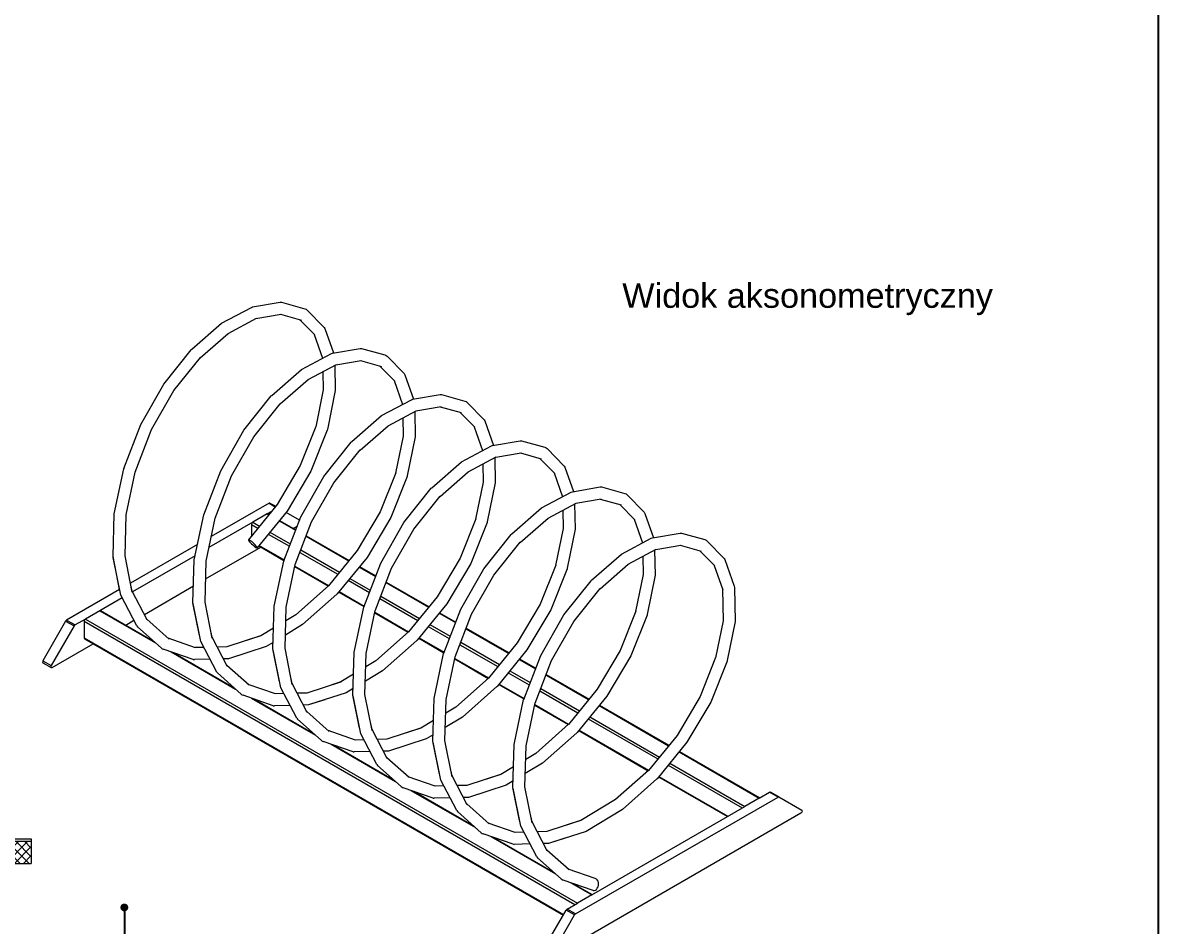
# Model space of a CAD drawing. Header units: millimetres. Extents: x 25783 to 29801, y 14051 to 19799.
# Drawn here: x 27482 to 29801, y 15008 to 16852 of the extents above; entities that cross this region are included whole.
import ezdxf
from ezdxf import colors
from ezdxf.entities.mleader import LeaderData, LeaderLine
from ezdxf.math import Vec2, Vec3

# ---------------------------------------------------------------- set-up
doc = ezdxf.new("R2010")
doc.units = ezdxf.units.MM
doc.header["$LTSCALE"] = 3
for name, color, linetype, lineweight in [('Konstrukcja - Belki_Nr_pióra__1', 7, 'Continuous', 13), ('Krawędzie widoczneARTUR', 7, 'Continuous', 50), ('stal', 7, 'Continuous', 20), ('Wnętrze - Umeblowanie_Nr_pióra__1', 7, 'Continuous', 13)]:
    doc.layers.add(name, color=color, linetype=linetype, lineweight=lineweight)
doc.styles.get("Standard").update_dxf_attribs({"font": 'arial.ttf'})
doc.dimstyles.new('MATEUSZ', dxfattribs={"dimtxt": 35, "dimasz": 16, "dimexe": 0.18, "dimexo": 0.0625, "dimgap": 0.09, "dimtad": 0, "dimdec": 0, "dimdsep": 46, "dimtxsty": 'Standard', "dimblk": 'DOT', "dimcen": 0.09, "dimse1": 1, "dimse2": 1, "dimadec": 0, "dimazin": 0, "dimtfac": 1, "dimtdec": 0, "dimtofl": 0, "dimtmove": 0, "dimatfit": 3, "dimfxl": 0, "dimtolj": 1, "dimtzin": 0, "dimlwd": 9, "dimlwe": 9, "dimarcsym": 0})
doc.dimstyles.get("Standard").update_dxf_attribs({"dimtxt": 0.18, "dimasz": 0.18, "dimexe": 0.18, "dimexo": 0.0625, "dimgap": 0.09, "dimtad": 0, "dimtih": 1, "dimtoh": 1, "dimdec": 4, "dimzin": 0, "dimdsep": 46, "dimtxsty": 'Standard', "dimcen": 0.09, "dimadec": 0, "dimazin": 0, "dimtfac": 1, "dimtdec": 4, "dimtofl": 0, "dimtmove": 0, "dimatfit": 3, "dimfxl": 0, "dimtolj": 1, "dimtzin": 0, "dimarcsym": 0})

# ---------------------------------------------------------------- blocks, each defined once
blk = doc.blocks.new('_Dot')
at = {"color": 0, "linetype": 'ByBlock', "lineweight": -2}
blk.add_line((-0.5, 0), (-1, 0), dxfattribs=at)
at = {"color": 0, "linetype": 'ByBlock', "const_width": 0.5}
blk.add_lwpolyline([(-0.25, 0, 1), (0.25, 0, 1)], format="xyb", close=True, dxfattribs=at)
blk = doc.blocks.new('*D9')
at = {"color": 0, "lineweight": -2}
for p, q in [((1138.5, -724.5), (1253.3, -724.5)), ((1456.5, -724.5), (1341.7, -724.5))]:
    blk.add_line(p, q, dxfattribs=at)
at = {"layer": 'Defpoints', "color": 0}
for p in [(1122.5, -487), (1472.5, -487), (1472.5, -724.5)]:
    blk.add_point(p, dxfattribs=at)
at = {"color": 0, "lineweight": -2, "xscale": 16, "yscale": 16, "zscale": 16, "rotation": 180}
blk.add_blockref('_Dot', (1122.5, -724.5), dxfattribs=at)
at = {"color": 0, "lineweight": -2, "xscale": 16, "yscale": 16, "zscale": 16}
blk.add_blockref('_Dot', (1472.5, -724.5), dxfattribs=at)
at = {"color": 0, "lineweight": 15, "insert": (1297.5, -724.5), "char_height": 40, "attachment_point": 5}
blk.add_mtext('\\A1;350', dxfattribs=at)
blk = doc.blocks.new('*D10')
at = {"color": 0, "lineweight": -2}
for p, q in [((1712.5, -153), (1712.5, -267.8)), ((1712.5, -471), (1712.5, -356.2))]:
    blk.add_line(p, q, dxfattribs=at)
at = {"layer": 'Defpoints', "color": 0}
for p in [(1712.5, -137), (1712.5, -137), (1472.5, -487)]:
    blk.add_point(p, dxfattribs=at)
at = {"color": 0, "lineweight": -2, "xscale": 16, "yscale": 16, "zscale": 16}
for p, rotation in [((1712.5, -137), 90), ((1712.5, -487), 270)]:
    blk.add_blockref('_Dot', p, dxfattribs=dict(at, rotation=rotation))
at = {"color": 0, "lineweight": 15, "insert": (1712.5, -312), "char_height": 40, "attachment_point": 5, "rotation": 90}
blk.add_mtext('\\A1;350', dxfattribs=at)
blk = doc.blocks.new('*D11')
at = {"color": 0, "lineweight": -2}
for p, q in [((882.5, -13), (882.5, -172)), ((882.5, -421), (882.5, -262))]:
    blk.add_line(p, q, dxfattribs=at)
at = {"layer": 'Defpoints', "color": 0}
for p in [(1322.5, 3), (882.5, -437), (1320, -437)]:
    blk.add_point(p, dxfattribs=at)
at = {"color": 0, "lineweight": -2, "xscale": 16, "yscale": 16, "zscale": 16}
for p, rotation in [((882.5, 3), 90), ((882.5, -437), 270)]:
    blk.add_blockref('_Dot', p, dxfattribs=dict(at, rotation=rotation))
at = {"color": 0, "lineweight": 15, "insert": (882.5, -217), "char_height": 40, "attachment_point": 5, "rotation": 90}
blk.add_mtext('\\A1;440', dxfattribs=at)
blk = doc.blocks.new('*D12')
at = {"color": 0, "lineweight": 9}
for p, q in [((1213.5, -607), (1258.5, -607)), ((1381.5, -607), (1336.5, -607))]:
    blk.add_line(p, q, dxfattribs=at)
at = {"layer": 'Defpoints', "color": 0}
for p in [(1197.5, -343), (1397.5, -343), (1397.5, -607)]:
    blk.add_point(p, dxfattribs=at)
at = {"color": 0, "lineweight": 9, "xscale": 16, "yscale": 16, "zscale": 16, "rotation": 180}
blk.add_blockref('_Dot', (1197.5, -607), dxfattribs=at)
at = {"color": 0, "lineweight": 9, "xscale": 16, "yscale": 16, "zscale": 16}
blk.add_blockref('_Dot', (1397.5, -607), dxfattribs=at)
at = {"color": 0, "insert": (1297.5, -607), "char_height": 35, "attachment_point": 5}
blk.add_mtext('\\A1;200', dxfattribs=at)
blk = doc.blocks.new('MOCOWANIE')
at = {"lineweight": 9}
h = blk.add_hatch(dxfattribs=at)
h.set_pattern_fill('JIS_WOOD', color=256, scale=25)
h.set_pattern_definition([(45, (-2381.82, -1962.995), (-12.5, 12.5), [])])
h.paths.add_polyline_path([(574.7, 0), (560, 0), (220, 0), (205.3, 0), (205.3, -96.1), (195, -96), (195, 0), (140, 0), (60, 0), (60, -240), (720, -240), (720, 0), (640, 0), (585, 0), (585, 0), (574.7, 0)])
h = blk.add_hatch(dxfattribs=at)
h.set_pattern_fill('ANSI37', color=256, scale=4)
h.set_pattern_definition([(45, (-816.598, -2153.975), (-8.980256, 8.980256), []), (135, (-816.598, -2153.975), (-8.980256, -8.980256), [])])
h.paths.add_polyline_path([(1272.5, -2), (1072.5, -2), (1072.5, -47), (1272.5, -47)])
h.paths.add_polyline_path([(1322.5, -2), (1272.5, -2), (1272.5, -47), (1322.5, -47)])
h.paths.add_polyline_path([(1522.5, -2), (1322.5, -2), (1322.5, -47), (1522.5, -47)])
h = blk.add_hatch(dxfattribs=at)
h.set_pattern_fill('JIS_WOOD', color=256, scale=25)
h.set_pattern_definition([(45, (-15721.51, -12568), (-12.5, 12.5), [])])
h.paths.add_polyline_path([(1267.5, -137), (1197.5, -137), (1122.5, -212), (1122.5, -487), (1322.5, -487), (1472.5, -487), (1472.5, -212), (1397.5, -137), (1327.5, -137), (1327.5, -331), (1397.5, -331), (1397.5, -343), (1327.5, -343), (1327.5, -437), (1267.5, -437), (1267.5, -343), (1197.5, -343), (1197.5, -331), (1267.5, -331)])
for p, q in [((140, 0), (0, 0)), ((140, 0), (60, 0)), ((60, 0), (60, -240)), ((180, 3), (130, 3)), ((130, 3), (130, 0)), ((140, 3), (180, 3)), ((140, 3), (220, 3)), ((220, 0), (140, 0)), ((220, 3), (220, 0)), ((220, 3), (220, 0)), ((220, 0), (560, 0)), ((580, 3), (540, 3)), ((540, 3), (540, 0)), ((630, 3), (550, 3)), ((550, 0), (630, 0)), ((620, 3), (570, 3)), ((590, 3), (630, 3)), ((630, 0), (630, 3)), ((630, 0), (780, 0)), ((640, 0), (720, 0)), ((720, 0), (720, -240)), ((1272.5, 3), (1072.5, 3)), ((1072.5, 3), (1072.5, -47)), ((1072.5, 3), (1072.5, -2)), ((1327.5, 3), (1267.5, 3)), ((1322.5, 3), (1272.5, 3)), ((1272.5, 3), (1322.5, 3)), ((1272.5, 3), (1272.5, -437)), ((1322.5, 3), (1522.5, 3)), ((1322.5, 3), (1322.5, -437)), ((1522.5, 3), (1522.5, -47)), ((1072.5, -2), (1522.5, -2)), ((1072.5, -47), (1522.5, -47)), ((1122.5, -212), (1197.5, -137)), ((1397.5, -137), (1197.5, -137)), ((1472.5, -212), (1397.5, -137)), ((1122.5, -212), (1122.5, -487)), ((1472.5, -487), (1472.5, -212)), ((58.9, -240), (720, -240)), ((1122.5, -487), (1322.5, -487)), ((1322.5, -487), (1472.5, -487))]:
    blk.add_line(p, q, dxfattribs=at)
at = {"lineweight": 15}
blk.add_line((500.3, -585.7), (1272.5, -437), dxfattribs=at)
at = {"layer": 'Krawędzie widoczneARTUR', "lineweight": 9}
for p, q in [((190, 4), (210.3, 4)), ((190, 4), (190, 3)), ((193.2, 4.7), (193.2, 11.7)), ((194, 14.2), (205.9, 14.2)), ((194.3, 4.7), (194.3, 11.7)), ((195.3, 4), (195.3, 3)), ((201.3, 4.7), (201.3, 11.7)), ((205.9, 14.2), (206.5, 14.2)), ((207.2, 4.7), (207.2, 11.7)), ((570, 4), (549.7, 4)), ((552.8, 4.7), (552.8, 11.7)), ((554.1, 14.2), (553.5, 14.2)), ((566, 14.2), (554.1, 14.2)), ((558.7, 4.7), (558.7, 11.7)), ((564.7, 4), (564.7, 3)), ((565.7, 4.7), (565.7, 11.7)), ((566.8, 4.7), (566.8, 11.7)), ((570, 4), (570, 3)), ((1197.5, -331), (1197.5, -343)), ((1272.5, -331), (1197.5, -331)), ((1272.5, -343), (1197.5, -343)), ((1397.5, -331), (1322.5, -331)), ((1397.5, -343), (1322.5, -343)), ((1397.5, -343), (1397.5, -331)), ((1272.5, -437), (1322.5, -437)), ((1275, -437), (1272.5, -437)), ((1322.5, -437), (1320, -437))]:
    blk.add_line(p, q, dxfattribs=at)
at = {"layer": 'Krawędzie widoczneARTUR', "lineweight": 9, "flags": 128}
for points in [[(193.2, 11.7), (193.2, 12.1), (193.3, 12.4), (193.3, 12.7), (193.3, 13), (193.4, 13.3), (193.4, 13.5), (193.5, 13.6), (193.5, 13.8), (193.6, 13.9), (193.7, 13.9), (193.7, 14), (193.8, 14), (193.8, 14), (193.9, 13.9), (193.9, 13.9), (194, 13.8), (194, 13.6), (194.1, 13.5), (194.2, 13.3), (194.2, 13), (194.2, 12.7), (194.3, 12.4), (194.3, 12.1), (194.3, 11.7)], [(193.2, 4.7), (193.2, 4.7), (193.2, 4.7), (193.2, 4.6), (193.2, 4.6), (193.2, 4.6), (193.2, 4.5), (193.2, 4.5), (193.2, 4.5), (193.2, 4.4), (193.2, 4.4), (193.2, 4.4), (193.3, 4.3), (193.3, 4.3), (193.3, 4.3), (193.3, 4.2), (193.3, 4.2), (193.3, 4.2), (193.3, 4.1), (193.3, 4.1), (193.3, 4.1), (193.3, 4.1), (193.3, 4), (193.4, 4), (193.4, 4)], [(194, 14.2), (193.8, 14.1), (193.6, 13.9)], [(194.3, 11.7), (194.4, 12.1), (194.6, 12.4), (194.8, 12.7), (195.1, 13), (195.4, 13.3), (195.7, 13.5), (196, 13.6), (196.3, 13.8), (196.7, 13.9), (197.1, 13.9), (197.4, 14), (197.8, 14), (198.2, 14), (198.5, 13.9), (198.9, 13.9), (199.3, 13.8), (199.6, 13.7), (199.9, 13.5), (200.3, 13.3), (200.5, 13), (200.8, 12.7), (201, 12.4), (201.2, 12.1), (201.3, 11.7)], [(194.3, 4.7), (194.3, 4.7), (194.3, 4.7), (194.3, 4.6), (194.3, 4.6), (194.3, 4.6), (194.3, 4.5), (194.3, 4.5), (194.3, 4.5), (194.3, 4.4), (194.3, 4.4), (194.3, 4.4), (194.3, 4.3), (194.4, 4.3), (194.4, 4.3), (194.4, 4.2), (194.4, 4.2), (194.4, 4.2), (194.4, 4.1), (194.4, 4.1), (194.4, 4.1), (194.4, 4.1), (194.4, 4), (194.4, 4), (194.4, 4)], [(207, 12.3), (206.9, 12.6), (206.7, 12.9), (206.5, 13.1), (206.3, 13.3), (206.1, 13.5), (205.9, 13.6), (205.6, 13.7), (205.4, 13.8), (205.1, 13.9), (204.9, 13.9), (204.6, 14), (204.4, 14), (204.1, 14), (203.8, 14), (203.6, 13.9), (203.3, 13.9), (203.1, 13.8), (202.8, 13.7), (202.6, 13.6), (202.3, 13.3), (202, 13), (201.7, 12.6), (201.5, 12.2), (201.3, 11.7)], [(201.3, 4.7), (201.3, 4.7), (201.3, 4.7), (201.3, 4.6), (201.3, 4.6), (201.3, 4.6), (201.3, 4.5), (201.3, 4.5), (201.3, 4.5), (201.3, 4.4), (201.3, 4.4), (201.3, 4.4), (201.3, 4.3), (201.3, 4.3), (201.3, 4.3), (201.3, 4.2), (201.3, 4.2), (201.3, 4.2), (201.3, 4.1), (201.3, 4.1), (201.3, 4.1), (201.3, 4.1), (201.3, 4), (201.3, 4), (201.3, 4)], [(206.8, 13.9), (206.6, 14.1), (206.5, 14.2)], [(207.2, 11.7), (207.2, 11.8), (207.2, 12), (207.2, 12.1), (207.2, 12.3), (207.2, 12.4), (207.2, 12.5), (207.1, 12.7), (207.1, 12.8), (207.1, 12.9), (207.1, 13), (207.1, 13.1), (207.1, 13.2), (207, 13.3), (207, 13.4), (207, 13.5), (207, 13.5), (207, 13.6), (206.9, 13.7), (206.9, 13.7), (206.9, 13.8), (206.9, 13.8), (206.9, 13.8), (206.8, 13.9), (206.8, 13.9)], [(207, 12.3), (207, 12.3), (207, 12.3), (207, 12.3), (207, 12.2), (207.1, 12.2), (207.1, 12.2), (207.1, 12.2), (207.1, 12.1), (207.1, 12.1), (207.1, 12.1), (207.1, 12), (207.1, 12), (207.1, 12), (207.1, 12), (207.2, 11.9), (207.2, 11.9), (207.2, 11.9), (207.2, 11.9), (207.2, 11.8), (207.2, 11.8), (207.2, 11.8), (207.2, 11.7), (207.2, 11.7), (207.2, 11.7)], [(207.2, 4.7), (207.2, 4.7), (207.2, 4.7), (207.2, 4.6), (207.2, 4.6), (207.2, 4.6), (207.2, 4.5), (207.2, 4.5), (207.2, 4.5), (207.2, 4.4), (207.2, 4.4), (207.2, 4.4), (207.2, 4.3), (207.2, 4.3), (207.2, 4.3), (207.2, 4.2), (207.2, 4.2), (207.1, 4.2), (207.1, 4.1), (207.1, 4.1), (207.1, 4.1), (207.1, 4.1), (207.1, 4), (207.1, 4), (207.1, 4)], [(552.8, 11.7), (552.8, 11.8), (552.8, 12), (552.8, 12.1), (552.8, 12.3), (552.8, 12.4), (552.8, 12.5), (552.9, 12.7), (552.9, 12.8), (552.9, 12.9), (552.9, 13), (552.9, 13.1), (552.9, 13.2), (553, 13.3), (553, 13.4), (553, 13.5), (553, 13.5), (553, 13.6), (553.1, 13.7), (553.1, 13.7), (553.1, 13.8), (553.1, 13.8), (553.1, 13.8), (553.2, 13.9), (553.2, 13.9)], [(553, 12.3), (553, 12.3), (553, 12.3), (553, 12.3), (553, 12.2), (552.9, 12.2), (552.9, 12.2), (552.9, 12.2), (552.9, 12.1), (552.9, 12.1), (552.9, 12.1), (552.9, 12), (552.9, 12), (552.9, 12), (552.9, 12), (552.8, 11.9), (552.8, 11.9), (552.8, 11.9), (552.8, 11.9), (552.8, 11.8), (552.8, 11.8), (552.8, 11.8), (552.8, 11.7), (552.8, 11.7), (552.8, 11.7)], [(552.8, 4.7), (552.8, 4.7), (552.8, 4.7), (552.8, 4.6), (552.8, 4.6), (552.8, 4.6), (552.8, 4.5), (552.8, 4.5), (552.8, 4.5), (552.8, 4.4), (552.8, 4.4), (552.8, 4.4), (552.8, 4.3), (552.8, 4.3), (552.8, 4.3), (552.8, 4.2), (552.8, 4.2), (552.9, 4.2), (552.9, 4.1), (552.9, 4.1), (552.9, 4.1), (552.9, 4.1), (552.9, 4), (552.9, 4), (552.9, 4)], [(553, 12.3), (553.1, 12.6), (553.3, 12.9), (553.5, 13.1), (553.7, 13.3), (553.9, 13.5), (554.1, 13.6), (554.4, 13.7), (554.6, 13.8), (554.9, 13.9), (555.1, 13.9), (555.4, 14), (555.6, 14), (555.9, 14), (556.2, 14), (556.4, 13.9), (556.7, 13.9), (556.9, 13.8), (557.2, 13.7), (557.4, 13.6), (557.7, 13.3), (558, 13), (558.3, 12.6), (558.5, 12.2), (558.7, 11.7)], [(553.2, 13.9), (553.4, 14.1), (553.5, 14.2)], [(565.7, 11.7), (565.6, 12.1), (565.4, 12.4), (565.2, 12.7), (564.9, 13), (564.6, 13.3), (564.3, 13.5), (564, 13.6), (563.7, 13.8), (563.3, 13.9), (562.9, 13.9), (562.6, 14), (562.2, 14), (561.8, 14), (561.5, 13.9), (561.1, 13.9), (560.7, 13.8), (560.4, 13.7), (560.1, 13.5), (559.7, 13.3), (559.5, 13), (559.2, 12.7), (559, 12.4), (558.8, 12.1), (558.7, 11.7)], [(558.7, 4.7), (558.7, 4.7), (558.7, 4.7), (558.7, 4.6), (558.7, 4.6), (558.7, 4.6), (558.7, 4.5), (558.7, 4.5), (558.7, 4.5), (558.7, 4.4), (558.7, 4.4), (558.7, 4.4), (558.7, 4.3), (558.7, 4.3), (558.7, 4.3), (558.7, 4.2), (558.7, 4.2), (558.7, 4.2), (558.7, 4.1), (558.7, 4.1), (558.7, 4.1), (558.7, 4.1), (558.7, 4), (558.7, 4), (558.7, 4)], [(565.7, 4.7), (565.7, 4.7), (565.7, 4.7), (565.7, 4.6), (565.7, 4.6), (565.7, 4.6), (565.7, 4.5), (565.7, 4.5), (565.7, 4.5), (565.7, 4.4), (565.7, 4.4), (565.7, 4.4), (565.7, 4.3), (565.6, 4.3), (565.6, 4.3), (565.6, 4.2), (565.6, 4.2), (565.6, 4.2), (565.6, 4.1), (565.6, 4.1), (565.6, 4.1), (565.6, 4.1), (565.6, 4), (565.6, 4), (565.6, 4)], [(566.8, 11.7), (566.8, 12.1), (566.7, 12.4), (566.7, 12.7), (566.7, 13), (566.6, 13.3), (566.6, 13.5), (566.5, 13.6), (566.5, 13.8), (566.4, 13.9), (566.3, 13.9), (566.3, 14), (566.2, 14), (566.2, 14), (566.1, 13.9), (566.1, 13.9), (566, 13.8), (566, 13.6), (565.9, 13.5), (565.8, 13.3), (565.8, 13), (565.8, 12.7), (565.7, 12.4), (565.7, 12.1), (565.7, 11.7)], [(566, 14.2), (566.2, 14.1), (566.4, 13.9)], [(566.8, 4.7), (566.8, 4.7), (566.8, 4.7), (566.8, 4.6), (566.8, 4.6), (566.8, 4.6), (566.8, 4.5), (566.8, 4.5), (566.8, 4.5), (566.8, 4.4), (566.8, 4.4), (566.8, 4.4), (566.7, 4.3), (566.7, 4.3), (566.7, 4.3), (566.7, 4.2), (566.7, 4.2), (566.7, 4.2), (566.7, 4.1), (566.7, 4.1), (566.7, 4.1), (566.7, 4.1), (566.7, 4), (566.6, 4), (566.6, 4)]]:
    blk.add_lwpolyline(points, dxfattribs=at)
at = {"layer": 'stal', "lineweight": 9}
for p, q in [((190, 3), (195, 3)), ((195, 3), (195, -96)), ((195, 3), (200.3, 3)), ((200.3, 3), (200.3, -96.1)), ((207.1, 4), (204.1, 4)), ((210.3, 3), (205.3, 3)), ((205.3, 3), (205.3, -96.1)), ((210.3, 4), (210.3, 3)), ((549.7, 4), (549.7, 3)), ((549.7, 3), (554.7, 3)), ((552.9, 4), (555.9, 4)), ((554.7, 3), (554.7, -96.1)), ((565, 3), (559.7, 3)), ((559.7, 3), (559.7, -96.1)), ((570, 3), (565, 3)), ((565, 3), (565, -96)), ((195, -96), (205.3, -96.1)), ((565, -96), (554.7, -96.1))]:
    blk.add_line(p, q, dxfattribs=at)
at = {"lineweight": 15}
for base, p1, p2, picture, middle in [((882.5, -437), (1322.5, 3), (1320, -437), '*D11', (882.5, -217)), ((1712.5, -137), (1472.5, -487), (1712.5, -137), '*D10', (1712.5, -312))]:
    dim = blk.add_linear_dim(base=base, p1=p1, p2=p2, angle=90, dimstyle='Standard', override={"dimtxt": 40, "dimasz": 16, "dimtih": 0, "dimtoh": 0, "dimdec": 0, "dimblk": 'Dot', "dimse1": 1, "dimse2": 1, "dimtdec": 0}, dxfattribs=at)
    dim.commit()
    dim.dimension.update_dxf_attribs({"geometry": picture, "text_midpoint": middle})
dim = blk.add_linear_dim(base=(1397.5, -607), p1=(1197.5, -343), p2=(1397.5, -343), dimstyle='MATEUSZ')
dim.commit()
dim.dimension.update_dxf_attribs({"geometry": '*D12', "text_midpoint": (1297.5, -607)})
dim = blk.add_linear_dim(base=(1472.5, -724.5), p1=(1122.5, -487), p2=(1472.5, -487), dimstyle='Standard', override={"dimtxt": 40, "dimasz": 16, "dimtih": 0, "dimtoh": 0, "dimdec": 0, "dimblk": 'Dot', "dimse1": 1, "dimse2": 1, "dimtdec": 0}, dxfattribs=at)
dim.commit()
dim.dimension.update_dxf_attribs({"geometry": '*D9', "text_midpoint": (1297.5, -724.5)})
ml = blk.add_multileader_mtext('Standard', dxfattribs=at)
ml.set_content('Sposób montażu:\\Pwkręty / szpilki lub fundamentowanie', color=256)
ml.set_leader_properties()
ml.build(insert=Vec2(0, 0))
ctx = ml.context
ctx.base_point, ctx.char_height, ctx.plane_origin = Vec3(-77, -585.7), 25, Vec3(585, -96)
ctx.text_align_type = 2
notes = []
notes.append((ctx, [(1, (1, 1, 0), (500.3, -585.7), (-1, 0), 8, [(0, [(565, -96)], 0, [])])]))
ctx.mtext.insert, ctx.mtext.alignment, ctx.mtext.flow_direction = Vec3(490.3, -569.6), 3, 5
for ctx, leaders in notes:
    for number, flags, end, landing, length, lines in leaders:
        leader = LeaderData()
        leader.index, (leader.has_last_leader_line, leader.has_dogleg_vector, leader.attachment_direction) = number, flags
        leader.last_leader_point, leader.dogleg_vector, leader.dogleg_length = Vec3(end), Vec3(landing), length
        for number, points, colour, breaks in lines:
            line = LeaderLine()
            line.index, line.vertices, line.color, line.breaks = number, Vec3.list(points), colors.encode_raw_color(colour), breaks
            leader.lines.append(line)
        ctx.leaders.append(leader)

msp = doc.modelspace()

# ---------------------------------------------------------------- linework, layer by layer
msp.add_lwpolyline([(25783.3, 19799.1), (29800.8, 19799.1), (29800.8, 14051.2), (25783.3, 14051.2)], close=True)
at = {"layer": 'Konstrukcja - Belki_Nr_pióra__1', "linetype": 'Continuous'}
for p, q in [((27985.2, 15871.7), (27867.2, 15803.6)), ((27987, 15871.9), (27985.2, 15871.7)), ((27985.2, 15871.7), (27997.9, 15864.3)), ((27987, 15871.9), (27998.6, 15865.2)), ((27981.5, 15849.6), (27952, 15832.6)), ((27989.8, 15854.4), (27981.5, 15849.6)), ((27983.3, 15849.8), (27981.5, 15849.6)), ((27981.5, 15849.6), (27984.5, 15847.9)), ((27983.3, 15849.8), (27985.2, 15848.7)), ((28047.2, 15837.1), (28020, 15852.8)), ((27952, 15832.6), (27862.4, 15780.8)), ((27950.2, 15830.6), (27949.4, 15828.1)), ((27949.4, 15828.1), (27949.4, 15805)), ((27949.4, 15828.1), (27962.3, 15820.7)), ((27952, 15832.6), (27950.2, 15830.6)), ((27952, 15832.6), (27965.6, 15824.8)), ((28005.9, 15835.5), (28039.2, 15816.3)), ((28006.6, 15836.4), (28039.6, 15817.3)), ((28034.5, 15820.2), (28042.5, 15824.8)), ((27983.6, 15808.3), (28026.6, 15783.5)), ((27987, 15812.4), (28028.5, 15788.4)), ((28060.6, 15803.9), (28147.8, 15753.6)), ((28061, 15804.9), (28148.5, 15754.4)), ((27838.9, 15787.2), (27702.2, 15708.3)), ((27855.6, 15716.9), (27968.3, 15782)), ((27964, 15784.4), (28015.5, 15754.7)), ((27964.7, 15785.3), (28015.9, 15755.7)), ((28047.9, 15771.2), (28125.6, 15726.4)), ((28049.8, 15776.1), (28128.9, 15730.5)), ((27834, 15764.4), (27706.2, 15690.7)), ((28037.5, 15742), (28105.9, 15702.5)), ((28037.7, 15743.1), (28106.7, 15703.3)), ((28169.2, 15741.2), (28202.5, 15722)), ((28169.9, 15742.1), (28202.9, 15723)), ((27730.5, 15644.6), (27830.7, 15702.5)), ((28146.9, 15714.1), (28189.9, 15689.3)), ((28150.3, 15718.1), (28191.8, 15694.2)), ((28223.9, 15709.6), (28311.1, 15659.3)), ((28224.3, 15710.6), (28311.8, 15660.1)), ((27680, 15695.5), (27571.6, 15633)), ((27685.1, 15678.4), (27639.4, 15652.1)), ((28127.3, 15690.1), (28178.8, 15660.4)), ((28128, 15691), (28179.2, 15661.4)), ((28211.2, 15676.9), (28288.9, 15632.1)), ((28213.1, 15681.8), (28292.2, 15636.2)), ((27639.4, 15652.1), (27610, 15635.1)), ((27641.2, 15652.3), (27639.4, 15652.1)), ((27639.4, 15652.1), (27753.3, 15586.3)), ((27641.2, 15652.3), (27749.4, 15589.8)), ((27569.8, 15631), (27523, 15550)), ((27571.6, 15633), (27569.8, 15631)), ((27569.8, 15631), (27587.1, 15621)), ((27571.6, 15633), (27589, 15623)), ((27610, 15635.1), (27589, 15623)), ((27608.1, 15633.1), (27607.4, 15630.6)), ((27607.4, 15630.6), (27607.4, 15596.6)), ((27607.4, 15630.6), (28609.4, 15052.1)), ((27610, 15635.1), (27608.1, 15633.1)), ((27610, 15635.1), (28614.6, 15055.1)), ((27692.4, 15622.7), (27709.3, 15632.4)), ((28200.8, 15647.7), (28269.2, 15608.2)), ((28201, 15648.8), (28270, 15609)), ((28332.5, 15646.9), (28365.8, 15627.7)), ((28333.2, 15647.8), (28366.2, 15628.7)), ((27587.1, 15621), (27540.4, 15540)), ((27589, 15623), (27587.1, 15621)), ((28310.2, 15619.8), (28353.2, 15595)), ((28313.6, 15623.8), (28355.1, 15599.9)), ((28387.2, 15615.3), (28474.4, 15565)), ((28387.6, 15616.4), (28475.1, 15565.8)), ((27542.2, 15536), (27626.2, 15584.5)), ((27607.4, 15596.6), (27608.1, 15594.9)), ((27607.4, 15596.6), (28586.2, 15031.5)), ((27608.1, 15594.9), (28585.7, 15030.5)), ((28290.7, 15595.8), (28342.1, 15566.1)), ((28291.3, 15596.7), (28342.5, 15567.2)), ((28374.6, 15582.6), (28452.2, 15537.8)), ((28376.5, 15587.5), (28455.5, 15541.9)), ((27785, 15568), (27916.6, 15492)), ((27790.4, 15566.1), (27912.7, 15495.5)), ((27523, 15550), (27522.3, 15547.5)), ((27522.3, 15547.5), (27523, 15545.8)), ((27523, 15550), (27540.4, 15540)), ((27523, 15545.8), (27540.4, 15535.8)), ((27540.4, 15540), (27539.6, 15537.5)), ((27539.6, 15537.5), (27540.4, 15535.8)), ((27540.4, 15535.8), (27542.2, 15536)), ((28364.1, 15553.5), (28432.5, 15513.9)), ((28364.3, 15554.6), (28433.3, 15514.7)), ((28495.8, 15552.6), (28529.1, 15533.4)), ((28496.5, 15553.5), (28529.5, 15534.4)), ((28473.6, 15525.5), (28516.5, 15500.7)), ((28476.9, 15529.6), (28518.4, 15505.6)), ((28550.5, 15521.1), (28637.7, 15470.7)), ((28550.9, 15522.1), (28638.4, 15471.6)), ((28454, 15501.6), (28505.4, 15471.9)), ((28454.7, 15502.4), (28505.8, 15472.9)), ((28539.8, 15493.3), (28618.8, 15447.6)), ((27948.3, 15473.7), (28080, 15397.7)), ((27953.8, 15471.8), (28076, 15401.3)), ((28537.9, 15488.4), (28615.5, 15443.5)), ((28527.4, 15459.2), (28595.8, 15419.6)), ((28527.6, 15460.3), (28596.6, 15420.4)), ((28659.1, 15458.4), (28801, 15376.4)), ((28659.8, 15459.2), (28801.7, 15377.3)), ((28636.9, 15431.2), (28778.8, 15349.3)), ((28640.2, 15435.3), (28782.1, 15353.3)), ((28617.3, 15407.3), (28759.1, 15325.4)), ((28618, 15408.1), (28759.9, 15326.2)), ((28111.6, 15379.5), (28243.3, 15303.4)), ((28117.1, 15377.5), (28239.3, 15307)), ((28822.4, 15364.1), (28986.1, 15269.6)), ((28823.1, 15364.9), (28987.2, 15270.2)), ((28800.2, 15336.9), (28951.4, 15249.6)), ((28803.5, 15341), (28956.6, 15252.6)), ((28780.6, 15313), (28920.9, 15232)), ((28781.3, 15313.8), (28922, 15232.6)), ((28274.9, 15285.2), (28406.6, 15209.2)), ((28280.4, 15283.3), (28402.6, 15212.7)), ((28986.1, 15269.6), (29007.1, 15281.7)), ((29007.1, 15281.7), (29008.9, 15281.9)), ((29024.4, 15271.7), (29007.1, 15281.7)), ((29026.2, 15271.9), (29008.9, 15281.9)), ((28610.9, 15033), (29024.4, 15271.7)), ((28986.1, 15269.6), (28956.6, 15252.6)), ((29024.4, 15271.7), (29026.2, 15271.9)), ((29026.2, 15271.9), (29073, 15244.9)), ((29071.2, 15238.7), (28564.1, 14946)), ((28644, 15072.1), (28956.6, 15252.6)), ((29073, 15240.6), (29071.2, 15238.7)), ((29073, 15244.9), (29073.8, 15243.2)), ((29073.8, 15243.2), (29073, 15240.6)), ((28438.2, 15190.9), (28569.9, 15114.9)), ((28443.7, 15189), (28565.9, 15118.4)), ((28601.5, 15096.6), (28644, 15072.1)), ((28607, 15094.7), (28645.1, 15072.7)), ((28644, 15072.1), (28614.6, 15055.1)), ((28593.5, 15043), (28614.6, 15055.1)), ((28544.9, 14960), (28591.7, 15041)), ((28562.3, 14950), (28609, 15031)), ((28591.7, 15041), (28593.5, 15043)), ((28609, 15031), (28591.7, 15041)), ((28610.9, 15033), (28593.5, 15043)), ((28609, 15031), (28610.9, 15033))]:
    msp.add_line(p, q, dxfattribs=at)
at = {"layer": 'Wnętrze - Umeblowanie_Nr_pióra__1', "linetype": 'Continuous'}
for p, q in [((27951.4, 16272.1), (28008, 16282)), ((28008, 16282), (28010.7, 16281.9)), ((28010.7, 16281.9), (28058.3, 16268.5)), ((27888.2, 16238.9), (27949.1, 16271.4)), ((27949.1, 16271.4), (27951.4, 16272.1)), ((27958.2, 16248.4), (28009.7, 16257.4)), ((28008.2, 16257.2), (28051.1, 16245.1)), ((28058.3, 16268.5), (28060.9, 16267.5)), ((28060.9, 16267.5), (28063.1, 16265.8)), ((28063.1, 16265.8), (28097.9, 16230.3)), ((27827.3, 16185.8), (27888.2, 16238.9)), ((27901.6, 16218.3), (27959.2, 16249)), ((28048.2, 16245.9), (28078.5, 16215.1)), ((27844.4, 16168.4), (27901.6, 16218.3)), ((28077.5, 16216), (28094.4, 16167.5)), ((28097.9, 16230.3), (28099.3, 16228)), ((28099.3, 16228), (28116.6, 16178.2)), ((27770.3, 16114.8), (27826.2, 16184.7)), ((27826.2, 16184.7), (27827.3, 16185.8)), ((28114.7, 16177.8), (28171.3, 16187.7)), ((28171.3, 16187.7), (28174, 16187.6)), ((28174, 16187.6), (28221.6, 16174.2)), ((27790.9, 16101.6), (27844.8, 16168.9)), ((28051.5, 16144.6), (28112.4, 16177.1)), ((28094.4, 16167.6), (28094.4, 16167.4)), ((28112.4, 16177.1), (28114.7, 16177.8)), ((28121.5, 16154.2), (28173, 16163.2)), ((28171.5, 16162.9), (28214.4, 16150.8)), ((28221.6, 16174.2), (28224.2, 16173.2)), ((28224.2, 16173.2), (28226.4, 16171.5)), ((28226.4, 16171.5), (28261.2, 16136)), ((27990.6, 16091.5), (28051.5, 16144.6)), ((28064.9, 16124), (28122.5, 16154.7)), ((28095, 16140), (28095.8, 16102.8)), ((28119.2, 16152.9), (28120.3, 16101.4)), ((28211.5, 16151.6), (28241.8, 16120.8)), ((28007.7, 16074.1), (28064.9, 16124)), ((28240.8, 16121.8), (28257.7, 16073.2)), ((28261.2, 16136), (28262.6, 16133.7)), ((28262.6, 16133.7), (28279.9, 16083.9)), ((27723.2, 16032.2), (27770.3, 16114.8)), ((27745.3, 16021.9), (27790.9, 16101.6)), ((28095.8, 16102.8), (28080.3, 16027.3)), ((28120.3, 16101.4), (28104.1, 16021.8)), ((28278, 16083.6), (28334.6, 16093.4)), ((28334.6, 16093.4), (28337.3, 16093.3)), ((28337.3, 16093.3), (28384.9, 16079.9)), ((27933.6, 16020.5), (27989.5, 16090.4)), ((27954.2, 16007.3), (28008.1, 16074.7)), ((27989.5, 16090.4), (27990.6, 16091.5)), ((28214.8, 16050.3), (28275.7, 16082.8)), ((28257.7, 16073.3), (28257.7, 16073.2)), ((28275.7, 16082.8), (28278, 16083.6)), ((28284.8, 16059.9), (28336.3, 16068.9)), ((28334.8, 16068.6), (28377.7, 16056.6)), ((28384.9, 16079.9), (28387.5, 16078.9)), ((28387.5, 16078.9), (28389.7, 16077.2)), ((28389.7, 16077.2), (28424.5, 16041.7)), ((28153.9, 15997.2), (28214.8, 16050.3)), ((28228.2, 16029.7), (28285.8, 16060.4)), ((28258.3, 16045.7), (28259.1, 16008.6)), ((28282.5, 16058.6), (28283.6, 16007.1)), ((28374.8, 16057.4), (28405.1, 16026.5)), ((27688.5, 15942.4), (27723.2, 16032.2)), ((28080.5, 16028.1), (28048.7, 15948.2)), ((28171, 15979.8), (28228.2, 16029.7)), ((28404.2, 16027.5), (28421, 15978.9)), ((28424.5, 16041.7), (28425.9, 16039.4)), ((28425.9, 16039.4), (28443.2, 15989.6)), ((27711.7, 15935), (27745.3, 16021.9)), ((27886.5, 15937.9), (27933.6, 16020.5)), ((27908.6, 15927.6), (27954.2, 16007.3)), ((28103.7, 16020.3), (28070.4, 15936.9)), ((28104.1, 16021.8), (28103.7, 16020.3)), ((28259.1, 16008.6), (28243.6, 15933)), ((28283.6, 16007.1), (28267.4, 15927.5)), ((28441.3, 15989.3), (28497.9, 15999.1)), ((28497.9, 15999.1), (28500.6, 15999)), ((28500.6, 15999), (28548.2, 15985.7)), ((28096.9, 15926.2), (28152.8, 15996.2)), ((28117.5, 15913), (28171.4, 15980.4)), ((28152.8, 15996.2), (28153.9, 15997.2)), ((28378.1, 15956), (28439, 15988.5)), ((28421, 15979), (28421, 15978.9)), ((28439, 15988.5), (28441.3, 15989.3)), ((28548.2, 15985.7), (28550.8, 15984.6)), ((28550.8, 15984.6), (28553, 15982.9)), ((28553, 15982.9), (28587.8, 15947.4)), ((28317.2, 15903), (28378.1, 15956)), ((28391.5, 15935.4), (28449.1, 15966.1)), ((28445.8, 15964.4), (28447, 15912.8)), ((28448.1, 15965.6), (28499.6, 15974.6)), ((28498.2, 15974.3), (28541, 15962.3)), ((28538.2, 15963.1), (28568.4, 15932.2)), ((27668.8, 15850), (27688.4, 15941.9)), ((27688.5, 15942.4), (27688.4, 15941.9)), ((27693.3, 15847.7), (27711.8, 15935.1)), ((27851.8, 15848.1), (27886.5, 15937.9)), ((28048.7, 15948.2), (28001.8, 15869.1)), ((28070.4, 15936.9), (28021.8, 15855)), ((28243.8, 15933.8), (28212, 15853.9)), ((28334.3, 15885.5), (28391.5, 15935.4)), ((28421.6, 15951.5), (28422.4, 15914.3)), ((28567.5, 15933.2), (28584.3, 15884.6)), ((28587.8, 15947.4), (28589.2, 15945.1)), ((28589.2, 15945.1), (28606.5, 15895.3)), ((27875.1, 15840.7), (27908.6, 15927.6)), ((28049.8, 15843.7), (28096.9, 15926.2)), ((28071.9, 15833.3), (28117.5, 15913)), ((28267, 15926.1), (28233.7, 15842.6)), ((28267.4, 15927.5), (28267, 15926.1)), ((28422.4, 15914.3), (28406.9, 15838.7)), ((28447, 15912.8), (28430.7, 15833.2)), ((28260.2, 15832), (28316.1, 15901.9)), ((28280.8, 15818.7), (28334.8, 15886.1)), ((28316.1, 15901.9), (28317.2, 15903)), ((28541.4, 15861.8), (28602.3, 15894.2)), ((28584.3, 15884.8), (28584.3, 15884.6)), ((28602.3, 15894.2), (28604.7, 15895)), ((28604.7, 15895), (28661.2, 15904.8)), ((28661.2, 15904.8), (28663.9, 15904.7)), ((28663.9, 15904.7), (28711.5, 15891.4)), ((28711.5, 15891.4), (28714.1, 15890.4)), ((28714.1, 15890.4), (28716.3, 15888.6)), ((28716.3, 15888.6), (28751.1, 15853.1)), ((28001.8, 15869.1), (27942.9, 15797)), ((28480.5, 15808.7), (28541.4, 15861.8)), ((28554.8, 15841.1), (28612.5, 15871.9)), ((28609.1, 15870.1), (28610.3, 15818.6)), ((28611.4, 15871.3), (28662.9, 15880.3)), ((28661.5, 15880), (28704.3, 15868)), ((28701.5, 15868.8), (28731.7, 15837.9)), ((27666.5, 15762.6), (27668.8, 15850)), ((27691.1, 15764.1), (27693.3, 15847.7)), ((27832.2, 15755.7), (27851.7, 15847.6)), ((27851.8, 15848.1), (27851.7, 15847.6)), ((27856.6, 15753.4), (27875.1, 15840.8)), ((28021.8, 15855), (27960.8, 15780.5)), ((28015.1, 15753.8), (28049.8, 15843.7)), ((28212, 15853.9), (28165.1, 15774.8)), ((28233.7, 15842.6), (28185.1, 15760.7)), ((28407.1, 15839.5), (28375.3, 15759.6)), ((28497.6, 15791.2), (28554.8, 15841.1)), ((28584.9, 15857.2), (28585.7, 15820)), ((28730.8, 15838.9), (28747.6, 15790.3)), ((28751.1, 15853.1), (28752.5, 15850.8)), ((28752.5, 15850.8), (28769.8, 15801)), ((28038.4, 15746.4), (28071.9, 15833.3)), ((28213.1, 15749.4), (28260.2, 15832)), ((28235.2, 15739), (28280.8, 15818.7)), ((28430.3, 15831.8), (28397, 15748.3)), ((28430.7, 15833.2), (28430.3, 15831.8)), ((28585.7, 15820), (28570.2, 15744.4)), ((28610.3, 15818.6), (28594, 15738.9)), ((27943.3, 15797.4), (27942.9, 15797)), ((27942.9, 15797), (27943.2, 15796.1)), ((27943.2, 15796.1), (27944, 15794.7)), ((27944.2, 15797.1), (27943.3, 15797.4)), ((27944, 15794.7), (27945.4, 15792.8)), ((27945.6, 15796.3), (27944.2, 15797.1)), ((27945.4, 15792.8), (27947.2, 15790.7)), ((27947.5, 15795), (27945.6, 15796.3)), ((27947.2, 15790.7), (27949.4, 15788.5)), ((27949.7, 15793.3), (27947.5, 15795)), ((27952, 15791.2), (27949.7, 15793.3)), ((27954.3, 15789), (27952, 15791.2)), ((28423.5, 15737.7), (28479.4, 15807.6)), ((28444.1, 15724.4), (28498.1, 15791.8)), ((28479.4, 15807.6), (28480.5, 15808.7)), ((28704.7, 15767.5), (28765.6, 15799.9)), ((28747.6, 15790.5), (28747.6, 15790.3)), ((28765.6, 15799.9), (28768, 15800.7)), ((28768, 15800.7), (28824.5, 15810.6)), ((28824.5, 15810.6), (28827.2, 15810.5)), ((28827.2, 15810.5), (28874.8, 15797.1)), ((28874.8, 15797.1), (28877.4, 15796.1)), ((28877.4, 15796.1), (28879.6, 15794.3)), ((28879.6, 15794.3), (28914.4, 15758.8)), ((27949.4, 15788.5), (27951.7, 15786.3)), ((27951.7, 15786.3), (27954, 15784.2)), ((27954, 15784.2), (27956.2, 15782.5)), ((27956.5, 15786.7), (27954.3, 15789)), ((27956.2, 15782.5), (27958.1, 15781.1)), ((27958.3, 15784.6), (27956.5, 15786.7)), ((27958.1, 15781.1), (27959.5, 15780.3)), ((27959.7, 15782.8), (27958.3, 15784.6)), ((27959.5, 15780.3), (27960.5, 15780.1)), ((27960.6, 15781.4), (27959.7, 15782.8)), ((27960.5, 15780.1), (27960.8, 15780.5)), ((27960.8, 15780.5), (27960.6, 15781.4)), ((28165.1, 15774.8), (28106.3, 15702.9)), ((28643.8, 15714.4), (28704.7, 15767.5)), ((28718.1, 15746.8), (28775.8, 15777.6)), ((28772.4, 15775.8), (28773.6, 15724.3)), ((28774.7, 15777), (28826.2, 15786)), ((28824.8, 15785.8), (28867.6, 15773.7)), ((28864.8, 15774.5), (28895.1, 15743.6)), ((27680, 15695.4), (27666.5, 15762.6)), ((27682.4, 15683.5), (27666.9, 15761)), ((27666.9, 15761), (27666.9, 15761)), ((27705.8, 15690.2), (27691.1, 15764.1)), ((27829.8, 15668.3), (27832.2, 15755.7)), ((27854.4, 15669.8), (27856.6, 15753.4)), ((27995.5, 15661.4), (28015, 15753.3)), ((28015.1, 15753.8), (28015, 15753.3)), ((28019.9, 15659.1), (28038.4, 15746.6)), ((28185.1, 15760.7), (28124.1, 15686.2)), ((28178.4, 15659.5), (28213.1, 15749.4)), ((28375.3, 15759.6), (28328.4, 15680.5)), ((28397, 15748.3), (28348.4, 15666.4)), ((28570.4, 15745.2), (28538.6, 15665.3)), ((28660.9, 15696.9), (28718.1, 15746.8)), ((28748.2, 15762.9), (28749, 15725.7)), ((28894.1, 15744.6), (28911.4, 15694.9)), ((28914.4, 15758.8), (28915.8, 15756.5)), ((28915.8, 15756.5), (28934.8, 15701.9)), ((28201.7, 15652.1), (28235.2, 15739)), ((28376.4, 15655.1), (28423.5, 15737.7)), ((28398.5, 15644.7), (28444.1, 15724.4)), ((28593.6, 15737.5), (28560.3, 15654)), ((28594, 15738.9), (28593.6, 15737.5)), ((28749, 15725.7), (28733.5, 15650.1)), ((28773.6, 15724.3), (28757.3, 15644.6)), ((27705.4, 15692.2), (27703.5, 15701.7)), ((28106.6, 15703.1), (28039.5, 15643.7)), ((28586.8, 15643.4), (28642.8, 15713.3)), ((28642.8, 15713.3), (28643.8, 15714.4)), ((28934.8, 15701.9), (28935.3, 15699.5)), ((28935.3, 15699.5), (28936.9, 15630)), ((27715.2, 15621.2), (27682.4, 15683.5)), ((27736.5, 15633.1), (27705.4, 15692.2)), ((27705.8, 15690.2), (27705.8, 15690.3)), ((28123.8, 15685.8), (28053.6, 15623.6)), ((28123.8, 15685.8), (28124.1, 15686.2)), ((28328.4, 15680.5), (28269.6, 15608.6)), ((28607.4, 15630.1), (28661.4, 15697.5)), ((28910.9, 15696.2), (28912.3, 15631.4)), ((27843.3, 15601.1), (27829.8, 15668.3)), ((27830.2, 15666.7), (27830.2, 15666.7)), ((27845.7, 15589.2), (27830.2, 15666.7)), ((27869.1, 15595.9), (27854.4, 15669.8)), ((27993.1, 15574.1), (27995.5, 15661.4)), ((28017.7, 15575.5), (28019.9, 15659.1)), ((28158.8, 15567.1), (28178.3, 15659.1)), ((28178.4, 15659.5), (28178.3, 15659.1)), ((28183.2, 15564.8), (28201.7, 15652.3)), ((28348.4, 15666.4), (28287.4, 15591.9)), ((28341.7, 15565.2), (28376.4, 15655.1)), ((28538.6, 15665.3), (28491.7, 15586.2)), ((28560.3, 15654), (28511.7, 15572.1)), ((27781.1, 15594.2), (27735.7, 15634.8)), ((28039.5, 15643.7), (28019.2, 15631.4)), ((28365, 15557.8), (28398.5, 15644.7)), ((28539.7, 15560.8), (28586.8, 15643.4)), ((28561.8, 15550.4), (28607.4, 15630.1)), ((28733.7, 15650.9), (28701.9, 15571.1)), ((28756.9, 15643.2), (28723.6, 15559.7)), ((28757.3, 15644.6), (28756.9, 15643.2)), ((28912.3, 15631.4), (28896.8, 15555.8)), ((28936.9, 15630), (28920.6, 15550.3)), ((27715.2, 15621.2), (27716.4, 15619.2)), ((27764.9, 15576), (27716.4, 15619.2)), ((27868.7, 15597.9), (27866.8, 15607.5)), ((27994.3, 15616.5), (27968.2, 15600.8)), ((28053.6, 15623.6), (28018.4, 15602.4)), ((28269.9, 15608.8), (28202.9, 15549.4)), ((27834.7, 15576.5), (27779.3, 15595.8)), ((27878.5, 15526.9), (27845.7, 15589.2)), ((27899.9, 15538.8), (27868.7, 15597.9)), ((27969.8, 15601.3), (27898.9, 15578.2)), ((27968.2, 15600.8), (27928.4, 15587.8)), ((27993.5, 15587.4), (27979, 15578.7)), ((28287.1, 15591.5), (28217, 15529.3)), ((28287.1, 15591.5), (28287.4, 15591.9)), ((28491.7, 15586.2), (28433, 15514.3)), ((27764.9, 15576), (27766.8, 15574.4)), ((27766.8, 15574.4), (27769.1, 15573.6)), ((27830.2, 15552.2), (27769.1, 15573.6)), ((27852.1, 15577), (27834.4, 15576.6)), ((27898.9, 15578.2), (27879.4, 15577.7)), ((27935.6, 15564.6), (27902.6, 15553.9)), ((27979, 15578.7), (27904.6, 15554.5)), ((28006.6, 15506.8), (27993.1, 15574.1)), ((27993.5, 15572.4), (27993.5, 15572.5)), ((28009, 15494.9), (27993.5, 15572.5)), ((28032.4, 15501.6), (28017.7, 15575.5)), ((28156.4, 15479.8), (28158.8, 15567.1)), ((28181, 15481.2), (28183.2, 15564.8)), ((28322.1, 15472.9), (28341.6, 15564.8)), ((28341.7, 15565.2), (28341.6, 15564.8)), ((28511.7, 15572.1), (28450.7, 15497.6)), ((28505.1, 15470.9), (28539.7, 15560.8)), ((28701.9, 15571.1), (28655, 15491.9)), ((28723.6, 15559.7), (28675, 15477.8)), ((27830.2, 15552.2), (27832.6, 15552.2)), ((27864.8, 15552.9), (27832.6, 15552.2)), ((27902.6, 15553.9), (27892.1, 15553.6)), ((27944.4, 15499.9), (27899, 15540.5)), ((27904.7, 15554.6), (27904.6, 15554.5)), ((28202.9, 15549.4), (28182.5, 15537.2)), ((28346.5, 15470.5), (28365, 15558)), ((28528.3, 15463.6), (28561.8, 15550.4)), ((28897, 15556.6), (28865.2, 15476.8)), ((28920.2, 15548.9), (28886.9, 15465.4)), ((28920.6, 15550.3), (28920.2, 15548.9)), ((27878.5, 15526.9), (27879.7, 15524.9)), ((27928.2, 15481.7), (27879.7, 15524.9)), ((28032, 15503.6), (28030.1, 15513.2)), ((28157.6, 15522.2), (28131.5, 15506.5)), ((28217, 15529.3), (28181.7, 15508.1)), ((28433.2, 15514.5), (28366.2, 15455.1)), ((27998, 15482.2), (27942.6, 15501.5)), ((28041.8, 15432.6), (28009, 15494.9)), ((28063.2, 15444.5), (28032, 15503.6)), ((28133.1, 15507), (28062.2, 15483.9)), ((28131.5, 15506.5), (28091.7, 15493.5)), ((28156.8, 15493.1), (28142.4, 15484.5)), ((28450.4, 15497.3), (28380.3, 15435)), ((28450.4, 15497.3), (28450.7, 15497.6)), ((28655, 15491.9), (28596.3, 15420)), ((27928.2, 15481.7), (27930.1, 15480.1)), ((27930.1, 15480.1), (27932.4, 15479.3)), ((27993.5, 15457.9), (27932.4, 15479.3)), ((28015.4, 15482.8), (27997.7, 15482.3)), ((28062.2, 15483.9), (28042.7, 15483.4)), ((28098.9, 15470.3), (28065.9, 15459.6)), ((28142.4, 15484.5), (28067.9, 15460.3)), ((28169.9, 15412.5), (28156.4, 15479.8)), ((28172.3, 15400.6), (28156.8, 15478.2)), ((28195.7, 15407.3), (28181, 15481.2)), ((28319.7, 15385.5), (28322.1, 15472.9)), ((28344.3, 15387), (28346.5, 15470.5)), ((28485.4, 15378.6), (28504.9, 15470.5)), ((28505.1, 15470.9), (28504.9, 15470.5)), ((28675, 15477.8), (28614, 15403.3)), ((28865.2, 15476.8), (28818.4, 15397.6)), ((27993.5, 15457.9), (27995.9, 15457.9)), ((28028.1, 15458.7), (27995.9, 15457.9)), ((28065.9, 15459.6), (28055.4, 15459.3)), ((28107.7, 15405.6), (28062.3, 15446.2)), ((28366.2, 15455.1), (28345.8, 15442.9)), ((28509.8, 15376.2), (28528.3, 15463.7)), ((28886.9, 15465.4), (28838.3, 15383.5)), ((28041.8, 15432.6), (28043.1, 15430.6)), ((28091.5, 15387.4), (28043.1, 15430.6)), ((28320.9, 15427.9), (28294.8, 15412.2)), ((28380.3, 15435), (28345, 15413.8)), ((28596.5, 15420.2), (28529.5, 15360.8)), ((28161.3, 15387.9), (28105.9, 15407.2)), ((28205.2, 15338.3), (28172.3, 15400.6)), ((28195.3, 15409.4), (28193.4, 15418.9)), ((28226.5, 15350.2), (28195.3, 15409.4)), ((28195.7, 15407.3), (28195.7, 15407.4)), ((28296.4, 15412.7), (28225.5, 15389.6)), ((28294.8, 15412.2), (28255, 15399.2)), ((28320.1, 15398.9), (28305.7, 15390.2)), ((28613.7, 15403), (28543.6, 15340.8)), ((28613.7, 15403), (28614, 15403.3)), ((28818.4, 15397.6), (28759.6, 15325.7)), ((28091.5, 15387.4), (28093.4, 15385.9)), ((28093.4, 15385.9), (28095.7, 15385)), ((28156.9, 15363.6), (28095.7, 15385)), ((28178.7, 15388.5), (28161, 15388)), ((28225.5, 15389.6), (28206, 15389.2)), ((28262.2, 15376.1), (28229.2, 15365.3)), ((28305.7, 15390.2), (28231.2, 15366)), ((28333.2, 15318.3), (28319.7, 15385.5)), ((28320.2, 15383.8), (28320.1, 15383.9)), ((28335.6, 15306.3), (28320.1, 15383.9)), ((28359.1, 15313), (28344.3, 15387)), ((28483, 15291.2), (28485.4, 15378.6)), ((28507.6, 15292.7), (28509.8, 15376.2)), ((28838.3, 15383.5), (28777.3, 15309)), ((28156.9, 15363.6), (28159.2, 15363.6)), ((28191.4, 15364.4), (28159.2, 15363.6)), ((28229.2, 15365.3), (28218.7, 15365)), ((28271, 15311.4), (28225.6, 15351.9)), ((28529.5, 15360.8), (28509.1, 15348.6)), ((28205.2, 15338.3), (28206.4, 15336.3)), ((28254.8, 15293.1), (28206.4, 15336.3)), ((28484.2, 15333.6), (28458.1, 15317.9)), ((28543.6, 15340.8), (28508.3, 15319.5)), ((28324.6, 15293.6), (28269.2, 15312.9)), ((28368.5, 15244), (28335.6, 15306.3)), ((28358.7, 15315.1), (28356.7, 15324.6)), ((28389.8, 15255.9), (28358.7, 15315.1)), ((28359.1, 15313), (28359, 15313.1)), ((28459.7, 15318.4), (28388.8, 15295.4)), ((28458.1, 15317.9), (28418.3, 15305)), ((28459.7, 15318.4), (28459.7, 15318.4)), ((28483.4, 15304.6), (28469, 15295.9)), ((28759.8, 15325.9), (28692.8, 15266.6)), ((28777, 15308.7), (28706.9, 15246.5)), ((28777, 15308.7), (28777.3, 15309)), ((28254.8, 15293.1), (28256.7, 15291.6)), ((28256.7, 15291.6), (28259, 15290.7)), ((28320.2, 15269.4), (28259, 15290.7)), ((28342, 15294.2), (28324.3, 15293.7)), ((28388.8, 15295.4), (28369.3, 15294.9)), ((28425.5, 15281.8), (28392.5, 15271)), ((28469, 15295.9), (28394.5, 15271.7)), ((28496.6, 15224), (28483, 15291.2)), ((28498.9, 15212), (28483.4, 15289.6)), ((28522.4, 15218.8), (28507.6, 15292.7)), ((28320.2, 15269.4), (28322.5, 15269.3)), ((28354.7, 15270.1), (28322.5, 15269.3)), ((28392.5, 15271), (28382, 15270.7)), ((28434.3, 15217.1), (28388.9, 15257.6)), ((28692.8, 15266.6), (28621.4, 15223.6)), ((28368.5, 15244), (28369.7, 15242.1)), ((28418.2, 15198.8), (28369.7, 15242.1)), ((28706.9, 15246.5), (28632.3, 15201.6)), ((28487.9, 15199.3), (28432.6, 15218.6)), ((28531.8, 15149.7), (28498.9, 15212)), ((28522, 15220.8), (28520, 15230.3)), ((28553.1, 15161.6), (28522, 15220.8)), ((28623, 15224.1), (28552.1, 15201.1)), ((28621.4, 15223.6), (28581.6, 15210.7)), ((28623, 15224.1), (28623, 15224.1)), ((28418.2, 15198.8), (28420, 15197.3)), ((28420, 15197.3), (28422.3, 15196.5)), ((28483.5, 15175.1), (28422.3, 15196.5)), ((28505.3, 15199.9), (28487.6, 15199.5)), ((28552.1, 15201.1), (28532.6, 15200.6)), ((28632.3, 15201.6), (28557.8, 15177.4)), ((28483.5, 15175.1), (28485.8, 15175)), ((28518, 15175.8), (28485.8, 15175)), ((28555.9, 15176.7), (28545.3, 15176.5)), ((28588.8, 15187.5), (28555.9, 15176.7)), ((28557.9, 15177.4), (28557.8, 15177.4)), ((28531.8, 15149.7), (28533, 15147.8)), ((28581.5, 15104.5), (28533, 15147.8)), ((28597.6, 15122.8), (28552.2, 15163.3)), ((28651.2, 15105.1), (28595.9, 15124.3)), ((28581.5, 15104.5), (28583.3, 15103)), ((28583.3, 15103), (28585.6, 15102.2)), ((28646.8, 15080.8), (28585.6, 15102.2)), ((28653.4, 15104.2), (28651.2, 15105.1)), ((28655.3, 15102.5), (28653.4, 15104.2)), ((28656.8, 15100.2), (28655.3, 15102.5)), ((28657.7, 15097.4), (28656.8, 15100.2)), ((28658, 15094.3), (28657.7, 15097.4)), ((28646.8, 15080.8), (28649.1, 15080.7)), ((28649.1, 15080.7), (28651.4, 15081.5)), ((28651.4, 15081.5), (28653.6, 15083.1)), ((28653.6, 15083.1), (28655.4, 15085.3)), ((28655.4, 15085.3), (28656.9, 15088)), ((28656.9, 15088), (28657.7, 15091.1)), ((28657.7, 15091.1), (28658, 15094.3))]:
    msp.add_line(p, q, dxfattribs=at)

# ---------------------------------------------------------------- block references
msp.add_blockref('MOCOWANIE', (25977.1, 15183.2))

# ---------------------------------------------------------------- texts
at = {"insert": (28706.3, 16320.4), "char_height": 50, "attachment_point": 1}
msp.add_mtext_dynamic_manual_height_columns('Widok aksonometryczny', width=859.292, gutter_width=1, heights=[0], dxfattribs=at)

doc.saveas('drawing.dxf')
